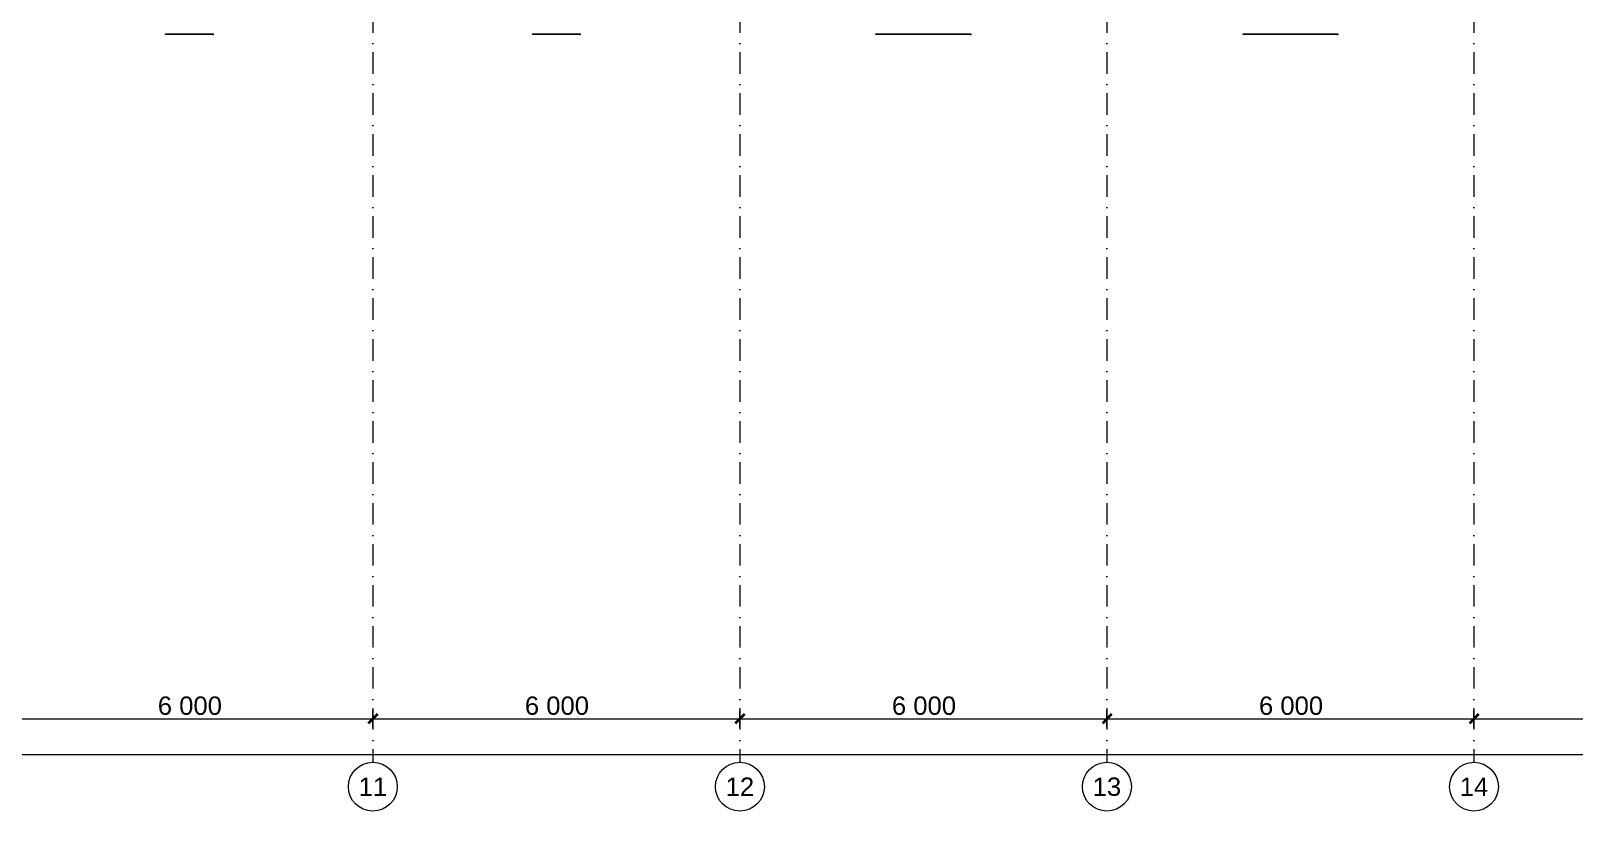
# Model space of a CAD drawing. Header units: millimetres. Extents: x -10605 to 103276, y -15987 to 52426.
# Drawn here: x 52410 to 77637, y -15987 to -3225 of the extents above; entities that cross this region are included whole.
import ezdxf
from ezdxf.enums import TextEntityAlignment as Align

# ---------------------------------------------------------------- set-up
doc = ezdxf.new("R2010")
doc.units = ezdxf.units.MM
doc.header["$MEASUREMENT"] = 0
doc.linetypes.add('Dot & Dashed', pattern=[670.277762, 352.777767, -176.388884, 0, -141.111112])
doc.layers.add('Оси', color=7, linetype='Continuous')
for name, color, linetype, lineweight in [('Оси_Ном._пера__200', 7, 'Continuous', 0), ('Оси_Ном._пера__97', 7, 'Continuous', 35), ('Оси_Ном._пера__99', 7, 'Continuous', 15), ('Стены _Ном._пера__99', 7, 'Continuous', 15)]:
    doc.layers.add(name, color=color, linetype=linetype, lineweight=lineweight)
doc.styles.add('РЎР“Р•РќР•Р\xa0РР\xa0_РЎРўРР›Р¬_1', font='arial.ttf')
doc.dimstyles.new('СГЕНЕРИР_СТИЛЬ__2', dxfattribs={"dimtxt": 300, "dimasz": 142.5, "dimexe": 0.18, "dimexo": 0.0625, "dimgap": 0.09, "dimtad": 1, "dimtih": 1, "dimtoh": 1, "dimdec": 4, "dimzin": 0, "dimdsep": 46, "dimtxsty": 'РЎР“Р•РќР•Р\xa0РР\xa0_РЎРўРР›Р¬_1', "dimblk": 'ARROWHEAD_6', "dimblk1": 'ARROWHEAD_6', "dimblk2": 'ARROWHEAD_6', "dimcen": 0.09, "dimse1": 1, "dimse2": 1, "dimadec": 0, "dimazin": 0, "dimtfac": 1, "dimtdec": 4, "dimtmove": 0, "dimatfit": 3, "dimfxl": 1, "dimtolj": 1, "dimtzin": 0, "dimarcsym": 0})

# ---------------------------------------------------------------- blocks, each defined once
blk = doc.blocks.new('3D текст 27_4')
at = {"layer": 'Стены _Ном._пера__99', "color": 7, "linetype": 'Continuous', "lineweight": 15}
for q in [(0, 0), (777.553, -10)]:
    blk.add_line((777.553, 0), q, dxfattribs=at)
at = {"layer": 'Стены _Ном._пера__99', "color": 7, "linetype": 'Continuous', "lineweight": 15, "flags": 128}
blk.add_lwpolyline([(0, 0), (0, -10), (777.553, -10), (777.553, 0)], close=True, dxfattribs=at)
at = {"layer": 'Стены _Ном._пера__99', "color": 7, "linetype": 'Continuous', "lineweight": 15}
blk.add_point((777.553, 0), dxfattribs=at)
blk = doc.blocks.new('3D текст 27')
at = {"layer": 'Стены _Ном._пера__99', "color": 7, "linetype": 'Continuous', "lineweight": 15}
for q in [(0, 0), (775.262, -10)]:
    blk.add_line((775.262, 0), q, dxfattribs=at)
at = {"layer": 'Стены _Ном._пера__99', "color": 7, "linetype": 'Continuous', "lineweight": 15, "flags": 128}
blk.add_lwpolyline([(0, 0), (0, -10), (775.262, -10), (775.262, 0)], close=True, dxfattribs=at)
at = {"layer": 'Стены _Ном._пера__99', "color": 7, "linetype": 'Continuous', "lineweight": 15}
blk.add_point((775.262, 0), dxfattribs=at)
blk = doc.blocks.new('3D текст 27_5')
at = {"layer": 'Стены _Ном._пера__99', "color": 7, "linetype": 'Continuous', "lineweight": 15}
for q in [(0, 0), (1552.06, -10)]:
    blk.add_line((1552.06, 0), q, dxfattribs=at)
at = {"layer": 'Стены _Ном._пера__99', "color": 7, "linetype": 'Continuous', "lineweight": 15, "flags": 128}
blk.add_lwpolyline([(0, 0), (0, -10), (1552.06, -10), (1552.06, 0)], close=True, dxfattribs=at)
at = {"layer": 'Стены _Ном._пера__99', "color": 7, "linetype": 'Continuous', "lineweight": 15}
blk.add_point((1552.06, 0), dxfattribs=at)
blk = doc.blocks.new('3D текст 27_6')
at = {"layer": 'Стены _Ном._пера__99', "color": 7, "linetype": 'Continuous', "lineweight": 15}
for q in [(0, 0), (1550.53, -10)]:
    blk.add_line((1550.53, 0), q, dxfattribs=at)
at = {"layer": 'Стены _Ном._пера__99', "color": 7, "linetype": 'Continuous', "lineweight": 15, "flags": 128}
blk.add_lwpolyline([(0, 0), (0, -10), (1550.53, -10), (1550.53, 0)], close=True, dxfattribs=at)
at = {"layer": 'Стены _Ном._пера__99', "color": 7, "linetype": 'Continuous', "lineweight": 15}
blk.add_point((1550.53, 0), dxfattribs=at)
blk = doc.blocks.new('Стандартный Маркер Сетки_4')
at = {"layer": 'Оси_Ном._пера__200', "color": 7, "linetype": 'Dot & Dashed', "lineweight": 0}
for p in [(0, 0), (55187, 0)]:
    blk.add_line(p, (55187, 0), dxfattribs=at)
blk.add_point((55187, 0), dxfattribs=at)
blk.add_point((55187, 0), dxfattribs=at)
at = {"layer": 'Оси_Ном._пера__99', "color": 7, "linetype": 'Continuous', "lineweight": 15}
blk.add_circle((55587, 0), 400, dxfattribs=at)
at = {"layer": 'Оси_Ном._пера__200', "color": 7, "lineweight": 0, "style": 'РЎР“Р•РќР•Р\xa0РР\xa0_РЎРўРР›Р¬_1'}
blk.add_attdef('AC_MarkerText_1', text='', height=300, rotation=90, dxfattribs=at).set_placement((55368, -69), align=Align.TOP_CENTER)
blk = doc.blocks.new('*D1110')
at = {"layer": 'Оси_Ном._пера__200', "color": 7, "linetype": 'Continuous', "lineweight": 0}
for p, q in [((-112, -15058), (0, -15058)), ((0, -15199), (0, -14918)), ((0, -15058), (98000, -15058)), ((98000, -15199), (98000, -14918)), ((98000, -15058), (98113, -15058))]:
    blk.add_line(p, q, dxfattribs=at)
at = {"layer": 'Оси_Ном._пера__97', "color": 7, "linetype": 'Continuous', "lineweight": 35}
for p, q in [((75, -14983), (-75, -15133)), ((97925, -15133), (98075, -14983))]:
    blk.add_line(p, q, dxfattribs=at)
at = {"layer": 'Оси_Ном._пера__200', "color": 7, "lineweight": 0, "insert": (48371, -14998), "char_height": 300, "attachment_point": 7, "style": 'РЎР“Р•РќР•Р\xa0РР\xa0_РЎРўРР›Р¬_1'}
blk.add_mtext('\\A1;{\\pql;\\fArial|b0|i0|c204|p0;\\W1.000000;98\xa0000}', dxfattribs=at)
blk = doc.blocks.new('ARROWHEAD_6')
at = {"color": 0, "linetype": 'Continuous', "lineweight": 0}
for p, q in [((0, 0), (-1, 0)), ((-0.5, -0.5), (0.5, 0.5))]:
    blk.add_line(p, q, dxfattribs=at)
blk = doc.blocks.new('*D1121')
at = {"layer": 'Оси_Ном._пера__200', "color": 7, "linetype": 'Continuous', "lineweight": 0}
for p, q in [((52000, -14617), (52000, -14336)), ((58000, -14617), (58000, -14336)), ((52000, -14476), (58000, -14476))]:
    blk.add_line(p, q, dxfattribs=at)
at = {"layer": 'Оси_Ном._пера__97', "color": 7, "linetype": 'Continuous', "lineweight": 35}
for p, q in [((52075, -14401), (51925, -14551)), ((58075, -14401), (57925, -14551))]:
    blk.add_line(p, q, dxfattribs=at)
at = {"layer": 'Оси_Ном._пера__200', "color": 7, "lineweight": 0, "insert": (54485, -14416), "char_height": 300, "attachment_point": 7, "style": 'РЎР“Р•РќР•Р\xa0РР\xa0_РЎРўРР›Р¬_1'}
blk.add_mtext('\\A1;{\\pql;\\fArial|b0|i0|c204|p0;\\W1.000000;6\xa0000}', dxfattribs=at)
blk = doc.blocks.new('*D1122')
at = {"layer": 'Оси_Ном._пера__200', "color": 7, "linetype": 'Continuous', "lineweight": 0}
for p, q in [((58000, -14617), (58000, -14336)), ((64000, -14617), (64000, -14336)), ((58000, -14476), (64000, -14476))]:
    blk.add_line(p, q, dxfattribs=at)
at = {"layer": 'Оси_Ном._пера__97', "color": 7, "linetype": 'Continuous', "lineweight": 35}
for p, q in [((58075, -14401), (57925, -14551)), ((64075, -14401), (63925, -14551))]:
    blk.add_line(p, q, dxfattribs=at)
at = {"layer": 'Оси_Ном._пера__200', "color": 7, "lineweight": 0, "insert": (60485, -14416), "char_height": 300, "attachment_point": 7, "style": 'РЎР“Р•РќР•Р\xa0РР\xa0_РЎРўРР›Р¬_1'}
blk.add_mtext('\\A1;{\\pql;\\fArial|b0|i0|c204|p0;\\W1.000000;6\xa0000}', dxfattribs=at)
blk = doc.blocks.new('*D1123')
at = {"layer": 'Оси_Ном._пера__200', "color": 7, "linetype": 'Continuous', "lineweight": 0}
for p, q in [((64000, -14617), (64000, -14336)), ((70000, -14617), (70000, -14336)), ((64000, -14476), (70000, -14476))]:
    blk.add_line(p, q, dxfattribs=at)
at = {"layer": 'Оси_Ном._пера__97', "color": 7, "linetype": 'Continuous', "lineweight": 35}
for p, q in [((64075, -14401), (63925, -14551)), ((70075, -14401), (69925, -14551))]:
    blk.add_line(p, q, dxfattribs=at)
at = {"layer": 'Оси_Ном._пера__200', "color": 7, "lineweight": 0, "insert": (66485, -14416), "char_height": 300, "attachment_point": 7, "style": 'РЎР“Р•РќР•Р\xa0РР\xa0_РЎРўРР›Р¬_1'}
blk.add_mtext('\\A1;{\\pql;\\fArial|b0|i0|c204|p0;\\W1.000000;6\xa0000}', dxfattribs=at)
blk = doc.blocks.new('*D1124')
at = {"layer": 'Оси_Ном._пера__200', "color": 7, "linetype": 'Continuous', "lineweight": 0}
for p, q in [((70000, -14617), (70000, -14336)), ((76000, -14617), (76000, -14336)), ((70000, -14476), (76000, -14476))]:
    blk.add_line(p, q, dxfattribs=at)
at = {"layer": 'Оси_Ном._пера__97', "color": 7, "linetype": 'Continuous', "lineweight": 35}
for p, q in [((70075, -14401), (69925, -14551)), ((76075, -14401), (75925, -14551))]:
    blk.add_line(p, q, dxfattribs=at)
at = {"layer": 'Оси_Ном._пера__200', "color": 7, "lineweight": 0, "insert": (72485, -14416), "char_height": 300, "attachment_point": 7, "style": 'РЎР“Р•РќР•Р\xa0РР\xa0_РЎРўРР›Р¬_1'}
blk.add_mtext('\\A1;{\\pql;\\fArial|b0|i0|c204|p0;\\W1.000000;6\xa0000}', dxfattribs=at)
blk = doc.blocks.new('*D1125')
at = {"layer": 'Оси_Ном._пера__200', "color": 7, "linetype": 'Continuous', "lineweight": 0}
for p, q in [((76000, -14617), (76000, -14336)), ((82000, -14617), (82000, -14336)), ((76000, -14476), (82000, -14476))]:
    blk.add_line(p, q, dxfattribs=at)
at = {"layer": 'Оси_Ном._пера__97', "color": 7, "linetype": 'Continuous', "lineweight": 35}
for p, q in [((76075, -14401), (75925, -14551)), ((82075, -14401), (81925, -14551))]:
    blk.add_line(p, q, dxfattribs=at)
at = {"layer": 'Оси_Ном._пера__200', "color": 7, "lineweight": 0, "insert": (78485, -14416), "char_height": 300, "attachment_point": 7, "style": 'РЎР“Р•РќР•Р\xa0РР\xa0_РЎРўРР›Р¬_1'}
blk.add_mtext('\\A1;{\\pql;\\fArial|b0|i0|c204|p0;\\W1.000000;6\xa0000}', dxfattribs=at)

msp = doc.modelspace()

# ---------------------------------------------------------------- block references
at = {"layer": 'Оси', "color": 8, "linetype": 'Continuous', "lineweight": 0, "true_color": 0x747474}
ref = msp.add_blockref('Стандартный Маркер Сетки_4', (58000, 40000.00005), dxfattribs=dict(at, zscale=1000, rotation=270))
ref.add_attrib('AC_MarkerText_1', '11', dxfattribs={"layer": 'Оси_Ном._пера__200', "color": 7, "lineweight": 0, "height": 300, "rotation": 360, "style": 'РЎР“Р•РќР•Р\xa0РР\xa0_РЎРўРР›Р¬_1'}).set_placement((58000, -15437.02337), align=Align.TOP_CENTER)
ref = msp.add_blockref('Стандартный Маркер Сетки_4', (64000, 40000.00005), dxfattribs=dict(at, zscale=1000, rotation=270))
ref.add_attrib('AC_MarkerText_1', '12', dxfattribs={"layer": 'Оси_Ном._пера__200', "color": 7, "lineweight": 0, "height": 300, "rotation": 360, "style": 'РЎР“Р•РќР•Р\xa0РР\xa0_РЎРўРР›Р¬_1'}).set_placement((64000, -15437.02337), align=Align.TOP_CENTER)
ref = msp.add_blockref('Стандартный Маркер Сетки_4', (70000, 40000.00005), dxfattribs=dict(at, zscale=1000, rotation=270))
ref.add_attrib('AC_MarkerText_1', '13', dxfattribs={"layer": 'Оси_Ном._пера__200', "color": 7, "lineweight": 0, "height": 300, "rotation": 360, "style": 'РЎР“Р•РќР•Р\xa0РР\xa0_РЎРўРР›Р¬_1'}).set_placement((70000, -15437.02337), align=Align.TOP_CENTER)
ref = msp.add_blockref('Стандартный Маркер Сетки_4', (76000, 40000.00005), dxfattribs=dict(at, zscale=1000, rotation=270))
ref.add_attrib('AC_MarkerText_1', '14', dxfattribs={"layer": 'Оси_Ном._пера__200', "color": 7, "lineweight": 0, "height": 300, "rotation": 360, "style": 'РЎР“Р•РќР•Р\xa0РР\xa0_РЎРўРР›Р¬_1'}).set_placement((76000, -15437.02337), align=Align.TOP_CENTER)
at = {"layer": 'Стены _Ном._пера__99', "color": 7, "linetype": 'Continuous', "lineweight": 15, "xscale": -1, "zscale": 1000, "rotation": 180}
for name, p in [('3D текст 27_4', (54611.22361, -3285)), ('3D текст 27', (60612.36907, -3285)), ('3D текст 27_5', (66223.97007, -3285)), ('3D текст 27_6', (72224.73507, -3285))]:
    msp.add_blockref(name, p, dxfattribs=at)

# ---------------------------------------------------------------- dimensions: what is measured, and where the dimension line sits
at = {"layer": 'Оси', "color": 7, "linetype": 'Continuous', "lineweight": 0}
for base, p1, p2, picture, middle in [((58000, -14476.2642), (52000.00007, -15587.02337), (58000, -15587.02337), '*D1121', (54999.83806, -14266.2642)), ((64000, -14476.2642), (58000, -15587.02337), (64000, -15587.02337), '*D1122', (60999.83803, -14266.2642)), ((70000, -14476.2642), (64000, -15587.02337), (70000, -15587.02337), '*D1123', (66999.83803, -14266.2642)), ((76000, -14476.2642), (70000, -15587.02337), (76000, -15587.02337), '*D1124', (72999.83803, -14266.2642)), ((81999.99994, -14476.2642), (76000, -15587.02337), (81999.99994, -15587.02337), '*D1125', (78999.838, -14266.2642)), ((98000.0000716933, -15058.4180221836), (0, -15587.0233678859), (98000.0000716933, -15587.0233678859), '*D1110', (48999.5830575523, -14848.4180197994))]:
    dim = msp.add_linear_dim(base=base, p1=p1, p2=p2, dimstyle='СГЕНЕРИР_СТИЛЬ__2', dxfattribs=at)
    dim.commit()
    dim.dimension.update_dxf_attribs({"geometry": picture, "text_midpoint": middle, "dimtype": 160})

doc.saveas('drawing.dxf')
